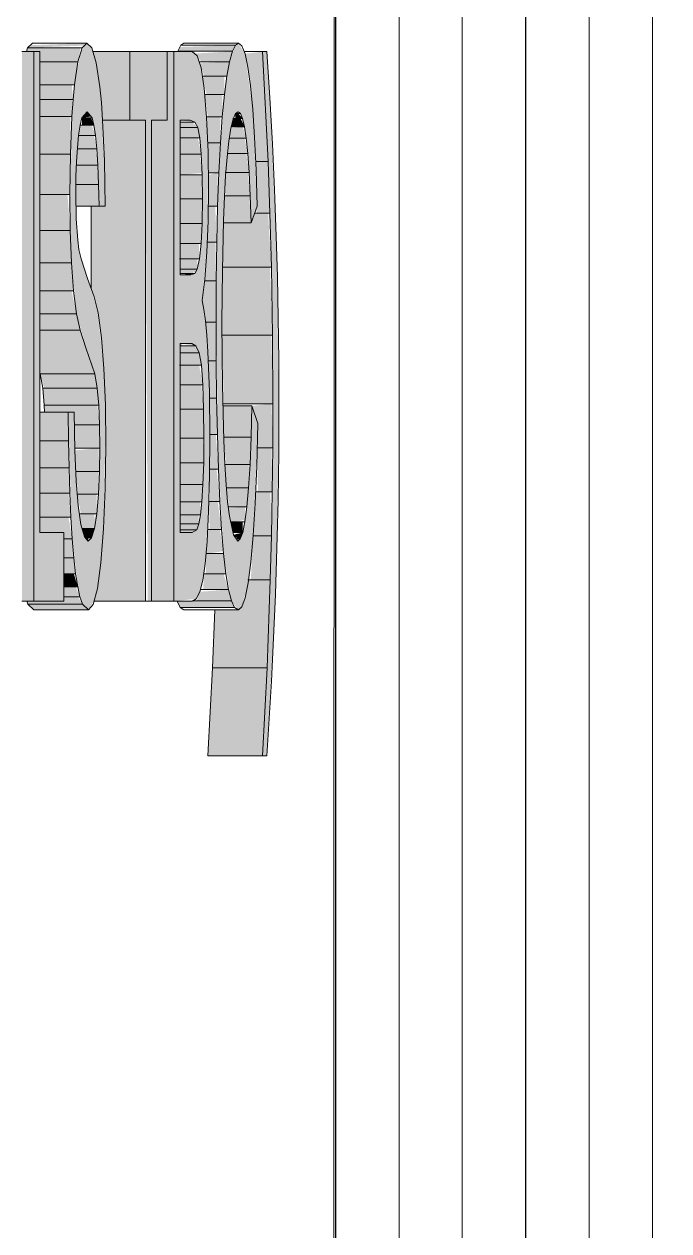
# Model space of a CAD drawing. Header units: millimetres. Extents: x -4612930 to -4329258, y -1064 to 30311.
# Drawn here: x -4530884 to -4530294, y 12497 to 13600 of the extents above; entities that cross this region are included whole.
import ezdxf

# ---------------------------------------------------------------- set-up
doc = ezdxf.new("R2010")
doc.units = ezdxf.units.MM
for name, color, linetype, lineweight in [('A-GENM', 13, 'Continuous', 5), ('A-WALL', 113, 'Continuous', 5), ('A-WALL-PATT', 111, 'Continuous', 5)]:
    doc.layers.add(name, color=color, linetype=linetype, lineweight=lineweight)

# ---------------------------------------------------------------- blocks, each defined once
blk = doc.blocks.new('Generic Models 13 - Generic Models 13-2262104-SOUTH WEST')
at = {"layer": 'A-GENM'}
blk.add_line((-4530600.6, 12471), (-4530600.1, 14871), dxfattribs=at)

msp = doc.modelspace()

# ---------------------------------------------------------------- hatches: boundary and pattern name
at = {"layer": 'A-GENM'}
for points in [[(-4530839.9, 13565.8), (-4530834.4, 13565.8), (-4530831.9, 13578.6), (-4530880.3, 13578.6), (-4530881.4, 13575.1), (-4530869.2, 13575.1), (-4530869.2, 13565.8), (-4530841.3, 13565.8)], [(-4530880.3, 13578.6), (-4530828.6, 13580.6), (-4530828.6, 13582.9), (-4530878.1, 13580.9)], [(-4530824.8, 13064.9), (-4530819.7, 13072.8), (-4530815.6, 13091.1), (-4530810.9, 13139.3), (-4530809.1, 13233.9), (-4530810.6, 13285.4), (-4530816.7, 13339.4), (-4530827, 13372), (-4530833.4, 13394.3), (-4530835.9, 13422.3), (-4530834.9, 13487.2), (-4530830.5, 13514.9), (-4530826, 13520.1), (-4530820.8, 13512.3), (-4530818.2, 13498.3), (-4530815.5, 13453.8), (-4530814.2, 13433.8), (-4530809.6, 13433.8), (-4530812.9, 13528.7), (-4530818.2, 13567.1), (-4530822.4, 13579.2), (-4530826.6, 13582.6), (-4530831.6, 13575.1), (-4530836.8, 13549.7), (-4530839.9, 13514.7), (-4530841.5, 13422.3), (-4530840.3, 13382.2), (-4530835.6, 13335.5), (-4530827, 13304.5), (-4530816.7, 13267.5), (-4530814.6, 13233.9), (-4530815.6, 13170.7), (-4530820.5, 13135.5), (-4530825, 13127.7), (-4530829.6, 13135.6), (-4530834.1, 13160.4), (-4530837.1, 13212.8), (-4530837.7, 13245.5), (-4530843.2, 13245.5), (-4530840.2, 13139.2), (-4530834.6, 13086), (-4530830.2, 13070.2)], [(-4530741.1, 13575.4), (-4530693.2, 13575.4), (-4530690.5, 13581), (-4530741.1, 13579.4), (-4530743, 13575.4)], [(-4530687.8, 13064.9), (-4530684.6, 13067.7), (-4530678.8, 13089.5), (-4530674.2, 13132.8), (-4530669.9, 13235.2), (-4530675.4, 13251.3), (-4530680, 13158.9), (-4530686, 13129.7), (-4530688.4, 13127.7), (-4530692.8, 13135.5), (-4530698.4, 13172.8), (-4530701.2, 13222.6), (-4530702.8, 13327.9), (-4530699.4, 13461.8), (-4530693.2, 13511), (-4530690.2, 13518.6), (-4530687.7, 13520), (-4530684.6, 13515.8), (-4530682.1, 13506.5), (-4530677.9, 13464.5), (-4530676, 13418.7), (-4530670.6, 13433.7), (-4530674.7, 13522.3), (-4530681.7, 13573.1), (-4530687.7, 13582.9), (-4530690.5, 13581), (-4530695.8, 13565.9), (-4530700.5, 13535.8), (-4530705.6, 13464.2), (-4530708.1, 13361.2), (-4530706.6, 13213.1), (-4530701.3, 13116.3), (-4530694.2, 13073.2), (-4530688.4, 13065.3)], [(-4530885.6, 13072.8), (-4530874.7, 13072.8), (-4530874.7, 13575.1), (-4530885.6, 13575.1), (-4530885.6, 13118.5)], [(-4530869.2, 13072.8), (-4530847.3, 13072.8), (-4530847.3, 13135.6), (-4530869.2, 13135.6), (-4530869.2, 13575.1), (-4530874.7, 13575.1), (-4530874.7, 13072.8)], [(-4530811.8, 13512.3), (-4530787, 13512.3), (-4530787, 13575.1), (-4530820.6, 13575.1), (-4530817, 13561.3), (-4530811.8, 13512.4)], [(-4530767.1, 13072.8), (-4530767.1, 13512.3), (-4530752.8, 13512.3), (-4530752.8, 13575.1), (-4530787, 13575.1), (-4530787, 13512.3), (-4530772.6, 13512.3), (-4530770.5, 13072.8)], [(-4530746.6, 13072.8), (-4530746.6, 13575.1), (-4530752.8, 13575.1), (-4530752.8, 13512.3), (-4530767.1, 13512.3), (-4530767.1, 13072.8)], [(-4530710.4, 13565.9), (-4530695.8, 13565.9), (-4530693.2, 13575.4), (-4530727.6, 13573.3), (-4530724.8, 13570), (-4530721.7, 13565.9), (-4530715.1, 13565.9)], [(-4530671.9, 13474.6), (-4530660.6, 13474.6), (-4530665.8, 13575.1), (-4530681.7, 13573.1), (-4530676.8, 13543.8), (-4530673, 13496.7)], [(-4530661.7, 12931.5), (-4530653.9, 13078.8), (-4530650.8, 13220.3), (-4530652.3, 13378.1), (-4530658.9, 13533), (-4530661.7, 13575.1), (-4530665.8, 13575.1), (-4530657.6, 13378.1), (-4530656.3, 13213.1), (-4530658.6, 13092.4), (-4530665.8, 12931.5)], [(-4530850.9, 13544.7), (-4530837.6, 13544.7), (-4530834.4, 13565.8), (-4530869.2, 13565.8), (-4530869.2, 13544.7), (-4530860.3, 13544.7)], [(-4530714.4, 13552.7), (-4530698.3, 13552.7), (-4530695.8, 13565.9), (-4530723, 13564.4), (-4530718.9, 13552.7), (-4530715.6, 13552.7)], [(-4530849.7, 13531.2), (-4530838.8, 13531.2), (-4530839.9, 13544.7), (-4530869.2, 13544.7), (-4530869.2, 13531.2), (-4530850.5, 13531.2)], [(-4530713.6, 13535.8), (-4530700.5, 13535.8), (-4530700.5, 13552.7), (-4530720.6, 13552.7), (-4530716.8, 13535.8), (-4530715.6, 13535.8)], [(-4530710.4, 13515.5), (-4530702.5, 13515.5), (-4530702.5, 13535.8), (-4530718.5, 13535.8), (-4530715.6, 13515.5), (-4530712.5, 13515.5)], [(-4530849.3, 13515.7), (-4530839.9, 13515.7), (-4530839.9, 13531.2), (-4530869.2, 13531.2), (-4530869.2, 13515.7), (-4530849.7, 13515.7)], [(-4530841.3, 13481.4), (-4530841.3, 13515.7), (-4530869.2, 13515.7), (-4530869.2, 13481.4), (-4530843.9, 13481.4)], [(-4530830.5, 13514.7), (-4530822.4, 13515.8), (-4530826, 13520.1), (-4530830.7, 13514.7)], [(-4530822.4, 13507.9), (-4530819.7, 13507.9), (-4530822.4, 13514.7), (-4530830.7, 13514.7), (-4530830.7, 13507.9)], [(-4530816.4, 13072.8), (-4530772.6, 13072.8), (-4530772.6, 13512.3), (-4530811.8, 13512.3), (-4530810.2, 13433.8), (-4530822.4, 13433.8), (-4530822.4, 13358.9), (-4530815.9, 13336.3), (-4530810.6, 13285.4), (-4530808.9, 13212.8), (-4530810.9, 13139.3), (-4530817.1, 13082.2), (-4530819.3, 13072.8), (-4530816.5, 13072.8)], [(-4530715.6, 13491.6), (-4530704.2, 13491.6), (-4530704.2, 13515.5), (-4530716.8, 13514.9), (-4530715.9, 13491.6)], [(-4530694.3, 13506.5), (-4530682.1, 13506.5), (-4530685.8, 13514.1), (-4530692.6, 13513.4), (-4530693.2, 13511)], [(-4530690.4, 13514.1), (-4530683.9, 13514.1), (-4530687.9, 13518.6), (-4530690.5, 13518.1), (-4530690.5, 13514.1)], [(-4530833.3, 13498.3), (-4530818.2, 13498.3), (-4530821.9, 13507.9), (-4530832.5, 13507.9), (-4530833.8, 13498.3)], [(-4530724.8, 13505.7), (-4530729.9, 13510.7), (-4530741.1, 13510.7), (-4530740.5, 13505.7), (-4530725.3, 13505.7)], [(-4530741.1, 13496.4), (-4530723, 13496.4), (-4530724.8, 13505.7), (-4530741.1, 13505.7)], [(-4530692.6, 13495.9), (-4530680.5, 13495.9), (-4530683.9, 13506.5), (-4530694.7, 13505), (-4530694.7, 13495.9)], [(-4530833.9, 13486.1), (-4530817, 13486.1), (-4530819.7, 13498.3), (-4530833.9, 13498.3), (-4530834.9, 13486.1)], [(-4530721.7, 13481.5), (-4530724.8, 13496.4), (-4530741.1, 13496.4), (-4530741.1, 13481.5), (-4530738.4, 13481.5)], [(-4530706.8, 13464.2), (-4530705.6, 13464.2), (-4530704.2, 13491.6), (-4530715.9, 13491.6), (-4530715.1, 13464.2), (-4530708.7, 13464.2)], [(-4530694.7, 13482), (-4530679.1, 13482), (-4530682.1, 13495.9), (-4530696.1, 13495.9), (-4530696.5, 13482)], [(-4530849.3, 13444.6), (-4530841.8, 13444.6), (-4530841.3, 13481.4), (-4530869.2, 13481.4), (-4530869.2, 13444.6), (-4530849.7, 13444.6)], [(-4530834.9, 13471.3), (-4530816.1, 13471.3), (-4530818.2, 13486.1), (-4530835, 13486.1), (-4530835.7, 13471.3)], [(-4530741.1, 13462.4), (-4530720.9, 13464.2), (-4530723, 13481.5), (-4530741.1, 13481.5), (-4530741.1, 13464.2)], [(-4530698.1, 13464.5), (-4530677.9, 13464.5), (-4530680.5, 13482), (-4530697.7, 13482), (-4530699.2, 13464.5)], [(-4530822.4, 13453.8), (-4530815.5, 13453.8), (-4530817, 13471.3), (-4530835.8, 13471.3), (-4530835.7, 13453.8), (-4530834, 13453.8)], [(-4530658.9, 13427.4), (-4530658.9, 13429.5), (-4530660.6, 13474.6), (-4530671.9, 13474.6), (-4530671.6, 13430.8), (-4530670.6, 13427.4), (-4530660.6, 13427.4)], [(-4530741.1, 13440.6), (-4530720.6, 13440.6), (-4530721.7, 13462.4), (-4530741.1, 13462.4)], [(-4530710.4, 13433.8), (-4530706.8, 13433.8), (-4530706.8, 13464.2), (-4530715.2, 13462.4), (-4530715.1, 13433.8)], [(-4530679.1, 13443.4), (-4530676.9, 13443.4), (-4530679.1, 13464.5), (-4530699.2, 13464.5), (-4530699.4, 13443.4), (-4530679.1, 13443.4)], [(-4530835.9, 13433.8), (-4530815.1, 13433.8), (-4530816.1, 13453.8), (-4530836.2, 13453.8), (-4530836.1, 13433.8)], [(-4530849.7, 13411.7), (-4530841.4, 13411.7), (-4530843.9, 13444.6), (-4530869.2, 13444.6), (-4530869.2, 13411.7), (-4530860.3, 13411.7)], [(-4530741.1, 13418), (-4530720.9, 13418), (-4530720.8, 13440.6), (-4530741.1, 13440.6), (-4530741.1, 13433.8)], [(-4530716.2, 13401), (-4530707.6, 13401), (-4530708.9, 13433.8), (-4530715.3, 13433.8), (-4530716.1, 13403.3)], [(-4530701.4, 13418.7), (-4530676, 13418.7), (-4530677.9, 13443.4), (-4530700.5, 13442.7), (-4530701.4, 13421.2)], [(-4530702.3, 13378.1), (-4530657.6, 13378.1), (-4530660.6, 13427.4), (-4530672.9, 13427.4), (-4530676.9, 13418.7), (-4530701.4, 13418.7), (-4530701.8, 13401)], [(-4530840.3, 13382.2), (-4530841.4, 13411.7), (-4530869.2, 13411.7), (-4530869.2, 13382.2), (-4530847.3, 13382.2)], [(-4530721.7, 13399.7), (-4530720.9, 13418), (-4530741.1, 13418), (-4530741.1, 13399.7), (-4530723.2, 13399.7)], [(-4530718.3, 13365.6), (-4530708.1, 13365.6), (-4530708.7, 13401), (-4530716.2, 13401), (-4530718.4, 13365.6)], [(-4530725.3, 13385.7), (-4530723.2, 13385.7), (-4530724, 13399.7), (-4530741.1, 13399.7), (-4530741.1, 13385.7), (-4530730.1, 13385.7)], [(-4530838.3, 13356.6), (-4530840.3, 13382.2), (-4530869.2, 13382.2), (-4530869.2, 13356.6), (-4530840.3, 13356.6)], [(-4530741.1, 13376.4), (-4530725.3, 13376.4), (-4530725.3, 13385.7), (-4530741.1, 13385.7)], [(-4530730.4, 13372.4), (-4530726.5, 13374.3), (-4530727.6, 13376.4), (-4530741.1, 13376.4), (-4530741.1, 13372.4), (-4530730.9, 13372.4)], [(-4530731.1, 13371), (-4530731.1, 13372.4), (-4530741.1, 13371)], [(-4530701.4, 13316), (-4530656.5, 13316), (-4530658.9, 13378.1), (-4530702.3, 13378), (-4530702.3, 13316)], [(-4530847.3, 13335.5), (-4530835.6, 13335.5), (-4530840.3, 13356.6), (-4530869.2, 13356.6), (-4530869.2, 13335.5)], [(-4530717.8, 13327.7), (-4530708.2, 13327.7), (-4530708.7, 13365.6), (-4530718.6, 13365.6), (-4530721, 13347.5), (-4530717.9, 13328.9)], [(-4530847.3, 13320.4), (-4530832.3, 13320.4), (-4530835.6, 13335.5), (-4530869.2, 13335.5), (-4530869.2, 13320.4)], [(-4530715.3, 13292.4), (-4530708.1, 13292.4), (-4530708.7, 13327.7), (-4530717.8, 13327.7), (-4530715.6, 13300.6)], [(-4530827, 13304.5), (-4530832.3, 13320.4), (-4530869.2, 13320.4), (-4530869.2, 13304.5), (-4530835.6, 13304.5)], [(-4530656.2, 13253.3), (-4530657.6, 13316), (-4530702.7, 13316), (-4530701.1, 13253.3), (-4530656.3, 13253.3)], [(-4530819, 13280.5), (-4530827, 13304.5), (-4530869.2, 13304.5), (-4530868.8, 13280.5), (-4530822.4, 13280.5)], [(-4530730.4, 13299.8), (-4530723.6, 13299.8), (-4530726.5, 13306.1), (-4530741.1, 13306.1), (-4530741.1, 13299.8), (-4530730.8, 13299.8)], [(-4530727.8, 13288.4), (-4530721.6, 13288.4), (-4530723.6, 13299.8), (-4530741.1, 13299.8), (-4530741.1, 13288.4)], [(-4530714.1, 13258.3), (-4530707.7, 13258.3), (-4530708.7, 13292.4), (-4530715.3, 13292.4), (-4530714.1, 13260.9)], [(-4530822.4, 13267.5), (-4530816.7, 13267.5), (-4530819, 13280.5), (-4530868.8, 13280.5), (-4530865.1, 13267.5), (-4530827, 13267.5)], [(-4530741.1, 13270.7), (-4530720.2, 13270.7), (-4530723.6, 13288.4), (-4530741.1, 13288.4)], [(-4530731.3, 13248.2), (-4530719.5, 13248.2), (-4530721.6, 13270.7), (-4530741.1, 13270.7), (-4530741.1, 13248.2)], [(-4530863.7, 13252), (-4530815.3, 13252.3), (-4530816.7, 13267.5), (-4530866.5, 13267.5), (-4530865.1, 13252)], [(-4530707.3, 13225.3), (-4530706.9, 13225.3), (-4530708.4, 13258.3), (-4530714.1, 13258.3), (-4530713.7, 13225.3), (-4530707.7, 13225.3)], [(-4530837.5, 13233.9), (-4530814.6, 13233.9), (-4530816.7, 13252), (-4530865.1, 13252), (-4530864.5, 13245.5), (-4530837.7, 13245.5)], [(-4530719.2, 13221.9), (-4530720.2, 13248.2), (-4530741.1, 13248.2), (-4530741.1, 13221.9), (-4530719.4, 13221.9)], [(-4530701.1, 13222.6), (-4530676.1, 13222.6), (-4530676.1, 13251.3), (-4530701.9, 13251.3), (-4530701.2, 13222.6)], [(-4530669.9, 13213.1), (-4530656.3, 13213.1), (-4530657.5, 13253.3), (-4530675.4, 13251.3), (-4530669.9, 13235.2), (-4530670.5, 13213.1)], [(-4530843, 13219.4), (-4530843.2, 13245.5), (-4530869.2, 13245.5), (-4530869.2, 13219.4), (-4530847.3, 13219.4)], [(-4530815.3, 13212.8), (-4530814.4, 13212.8), (-4530815.3, 13233.9), (-4530837.5, 13233.9), (-4530837.1, 13212.8), (-4530819, 13212.8)], [(-4530705.9, 13193.5), (-4530708.4, 13225.3), (-4530713.7, 13225.3), (-4530713.7, 13193.5), (-4530706.1, 13193.5)], [(-4530869.2, 13194.7), (-4530842.5, 13194.7), (-4530843, 13219.4), (-4530869.2, 13219.4)], [(-4530741.1, 13199.3), (-4530719.4, 13199.3), (-4530720.1, 13221.9), (-4530741.1, 13221.9)], [(-4530678.4, 13197.6), (-4530677.1, 13197.6), (-4530676.1, 13222.6), (-4530701.2, 13222.6), (-4530699, 13197.6)], [(-4530656.8, 13172.8), (-4530657.5, 13213.1), (-4530670.5, 13213.1), (-4530669.9, 13172.8), (-4530657.5, 13172.8)], [(-4530836.3, 13191.3), (-4530814.7, 13191.3), (-4530815.6, 13212.8), (-4530837.1, 13210.6), (-4530836.4, 13194.7)], [(-4530847.3, 13171.5), (-4530841.8, 13171.5), (-4530843, 13194.7), (-4530869.2, 13194.7), (-4530869.2, 13171.5)], [(-4530817.1, 13170.7), (-4530815.6, 13170.7), (-4530815.6, 13191.3), (-4530836.3, 13191.3), (-4530834.1, 13170.7), (-4530819, 13170.7)], [(-4530720.1, 13179.6), (-4530719.4, 13199.3), (-4530741.1, 13199.3), (-4530741.1, 13179.6), (-4530721.1, 13179.6)], [(-4530704.7, 13164), (-4530707.7, 13193.5), (-4530714, 13193.5), (-4530713.7, 13164), (-4530706.3, 13164)], [(-4530697.6, 13176.3), (-4530678.4, 13176.3), (-4530678.4, 13197.6), (-4530700.1, 13197.6), (-4530698.7, 13176.3)], [(-4530847.3, 13149.6), (-4530840.8, 13149.6), (-4530843, 13171.5), (-4530869.2, 13171.5), (-4530869.2, 13149.6)], [(-4530819.3, 13152.8), (-4530817.1, 13152.8), (-4530817.3, 13170.7), (-4530835, 13170.7), (-4530831.6, 13152.8), (-4530822.4, 13152.8)], [(-4530721.1, 13163.5), (-4530720.1, 13179.6), (-4530741.1, 13179.6), (-4530741.1, 13163.5), (-4530722.4, 13163.5)], [(-4530681.8, 13158.9), (-4530680, 13158.9), (-4530678.4, 13176.3), (-4530698.7, 13176.3), (-4530696, 13158.9)], [(-4530674.2, 13132.6), (-4530657.5, 13132.6), (-4530658.6, 13172.8), (-4530671.9, 13172.8), (-4530674.2, 13132.6)], [(-4530741.1, 13151.7), (-4530722.4, 13151.7), (-4530722.4, 13163.5), (-4530741.1, 13163.5)], [(-4530704.7, 13138.3), (-4530703.1, 13138.3), (-4530706.7, 13164), (-4530714.7, 13164), (-4530714, 13138.3), (-4530706.3, 13138.3)], [(-4530692.3, 13145.3), (-4530681.6, 13147), (-4530681.8, 13158.9), (-4530696.9, 13158), (-4530694.8, 13145.3)], [(-4530847.3, 13129.7), (-4530839.6, 13129.7), (-4530843, 13149.6), (-4530869.2, 13149.6), (-4530869.2, 13135.6), (-4530847.3, 13135.6)], [(-4530822, 13139.2), (-4530819, 13140.9), (-4530819.3, 13152.8), (-4530833.1, 13152.8), (-4530830.6, 13139.2), (-4530822.4, 13139.2)], [(-4530740.4, 13143.5), (-4530723.9, 13143.5), (-4530724, 13151.7), (-4530741.1, 13151.7), (-4530741.1, 13143.5)], [(-4530822.4, 13130.6), (-4530822, 13130.6), (-4530819.3, 13139.2), (-4530830.6, 13139.2), (-4530827.7, 13130.6), (-4530824.8, 13130.6)], [(-4530740.9, 13138), (-4530725.7, 13138.3), (-4530723.9, 13143.5), (-4530741.1, 13143.5), (-4530741.1, 13138)], [(-4530730, 13135.6), (-4530726.2, 13137.8), (-4530730, 13138), (-4530741.1, 13138), (-4530741.1, 13135.6)], [(-4530716.4, 13116.3), (-4530701.5, 13118.5), (-4530704.7, 13138.3), (-4530715.9, 13138.3), (-4530717.4, 13116.3)], [(-4530692.8, 13135.5), (-4530683.8, 13135.5), (-4530683.8, 13145.3), (-4530694.8, 13145.3)], [(-4530847.3, 13112.5), (-4530838.1, 13112.5), (-4530839.6, 13129.7), (-4530847.3, 13129.7), (-4530847.3, 13118.5)], [(-4530825, 13127.7), (-4530825, 13130.6), (-4530827.7, 13130.6)], [(-4530686, 13129.7), (-4530683.8, 13135.5), (-4530692.3, 13133.5), (-4530688.4, 13129.7)], [(-4530688.4, 13127.7), (-4530688.4, 13129.7), (-4530689.7, 13129.7)], [(-4530661.6, 13092.4), (-4530658.6, 13092.4), (-4530657.5, 13132.6), (-4530674.2, 13132.6), (-4530676.4, 13092.4), (-4530674.2, 13092.4)], [(-4530701.3, 13097.9), (-4530699.2, 13097.9), (-4530701.3, 13116.3), (-4530717.4, 13116.3), (-4530717.4, 13097.9), (-4530708.2, 13097.9)], [(-4530836.5, 13097.9), (-4530838.1, 13112.5), (-4530847.3, 13112.5), (-4530847.3, 13097.9), (-4530838.1, 13097.9)], [(-4530838.1, 13086), (-4530834.6, 13086), (-4530838.1, 13097.9), (-4530847.3, 13097.9), (-4530847.3, 13086)], [(-4530708.4, 13083.5), (-4530696.9, 13083.5), (-4530701.3, 13097.9), (-4530719.5, 13097.9), (-4530719.7, 13083.5), (-4530708.7, 13083.5)], [(-4530688.4, 13011.9), (-4530661.6, 13011.9), (-4530658.6, 13092.4), (-4530678.5, 13092.4), (-4530681.8, 13075.2), (-4530687.8, 13064.9), (-4530709.4, 13064.9), (-4530711.4, 13011.9), (-4530691.2, 13011.9)], [(-4530838.1, 13076.8), (-4530832.5, 13076.8), (-4530836.5, 13086), (-4530847.3, 13086), (-4530847.3, 13076.8)], [(-4530708.4, 13073.2), (-4530694.2, 13073.2), (-4530696.9, 13083.5), (-4530723, 13081.4), (-4530725.8, 13073.2), (-4530709.1, 13073.2)], [(-4530874.9, 13070.2), (-4530830.2, 13070.2), (-4530834.6, 13076.8), (-4530847.3, 13076.8), (-4530847.3, 13072.8), (-4530880.9, 13072.8), (-4530880, 13070.2)], [(-4530874.6, 13064.9), (-4530824.8, 13064.9), (-4530830.2, 13070.2), (-4530880, 13070.2), (-4530874.7, 13065)], [(-4530726.2, 13067), (-4530691.2, 13067), (-4530694.2, 13073.2), (-4530743.8, 13072.8), (-4530740.3, 13067), (-4530729.9, 13067)], [(-4530715.6, 12931.5), (-4530665.8, 12931.5), (-4530661.6, 13011.9), (-4530711.4, 13011.9)]]:
    msp.add_hatch(color=256, dxfattribs=at).paths.add_polyline_path(points)
h = msp.add_hatch(color=256, dxfattribs=at)
h.paths.add_polyline_path([(-4530746.6, 13072.8), (-4530726.2, 13075), (-4530722.4, 13083.9), (-4530718.2, 13106.9), (-4530714.7, 13164), (-4530714.1, 13260.9), (-4530716.6, 13316), (-4530721, 13347.5), (-4530716.2, 13401), (-4530715.4, 13474.6), (-4530718.5, 13535.8), (-4530723, 13564.4), (-4530725.3, 13571.4), (-4530729.9, 13575.1), (-4530746.6, 13575.1), (-4530746.6, 13118.5)])
h.paths.add_polyline_path([(-4530730, 13135.6), (-4530741.1, 13135.6), (-4530739.4, 13308.2), (-4530726.5, 13306.1), (-4530722.3, 13292.4), (-4530720.2, 13270.7), (-4530719.6, 13193.5), (-4530722.4, 13151.7), (-4530725.8, 13138), (-4530729.9, 13135.6)])
h.paths.add_polyline_path([(-4530731.1, 13371), (-4530741.1, 13371), (-4530741.1, 13512.3), (-4530727.6, 13510.7), (-4530724.8, 13505.7), (-4530721.7, 13481.5), (-4530720.9, 13418), (-4530723.6, 13383.8), (-4530727.6, 13372.4), (-4530730.4, 13371.3)])
at = {"layer": 'A-WALL-PATT'}
h = msp.add_hatch(dxfattribs=at)
h.set_pattern_fill('FP_102', color=256, style=0, pattern_type=2)
h.set_pattern_definition([(90, (-4530772.48, 5200), (-57.825, 4e-15), [])])
h.paths.add_polyline_path([(-4530598.8, 11164.1), (-4530598.8, 11230.2), (-4530706.2, 11233.9), (-4530707, 11233.3), (-4530726.2, 11227.3), (-4530739, 11226.6), (-4530772.5, 11226.6), (-4530770.5, 11173.2), (-4530606.2, 11164.5)])
h.paths.add_polyline_path([(-4530598.8, 11238.2), (-4530598.8, 11253.2), (-4530683.2, 11268.2), (-4530683.8, 11263.6), (-4530694.1, 11244.7), (-4530695.1, 11243.4), (-4530649.3, 11240.9)])
h.paths.add_polyline_path([(-4530768.4, 11326.6), (-4530739, 11326.6), (-4530739, 12471), (-4530772.5, 12471), (-4530770.3, 11326.6)])
h.paths.add_polyline_path([(-4530598.8, 11354.8), (-4530598.8, 15154.5), (-4530639.4, 15154.5), (-4530639.4, 14872), (-4530600.1, 14871), (-4530600.6, 12471), (-4530639.4, 12471), (-4530639.4, 11362), (-4530607.6, 11356.3)])
h.paths.add_polyline_path([(-4530739, 14874.6), (-4530739, 14929.3), (-4530772.5, 14931.8), (-4530770.5, 14875.4)])
h.paths.add_polyline_path([(-4530677.3, 15322.3), (-4530598.8, 15322.3), (-4530598.8, 15651.2), (-4530772.5, 15651), (-4530770.5, 15414.5), (-4530677.3, 15406.2), (-4530677.3, 15322.3)])
h.paths.add_polyline_path([(-4530740.2, 15806.6), (-4530598.8, 15806.6), (-4530598.8, 15900), (-4530772.5, 15900), (-4530770.5, 15806.6)])
h = msp.add_hatch(dxfattribs=at)
h.set_pattern_fill('FP_101', color=256, style=0, pattern_type=2)
h.set_pattern_definition([(90, (-4530598.83, 5200), (-57.825, 4e-15), [])])
h.paths.add_polyline_path([(-4530425.2, 11154.8), (-4530425.2, 11220.8), (-4530598.8, 11229), (-4530598.8, 11164.1), (-4530431.2, 11155.1)])
h.paths.add_polyline_path([(-4530512.8, 11233.5), (-4530522.8, 11239.8), (-4530598.8, 11252), (-4530598.8, 11238.2), (-4530517.1, 11233.8)])
h.paths.add_polyline_path([(-4530438.6, 11326.6), (-4530425.2, 11326.6), (-4530425.2, 15219.5), (-4530509.9, 15154.8), (-4530512.3, 15154.5), (-4530598.8, 15154.5), (-4530598.8, 11354.8), (-4530439.6, 11326.6)])
h.paths.add_polyline_path([(-4530598.8, 15322.3), (-4530425.2, 15322.3), (-4530425.2, 15651.2), (-4530598.8, 15651.2), (-4530598.8, 15322.3)])
h.paths.add_polyline_path([(-4530598.8, 15806.6), (-4530425.2, 15806.6), (-4530425.2, 15900), (-4530598.8, 15900), (-4530598.8, 15856.6)])
h = msp.add_hatch(dxfattribs=at)
h.set_pattern_fill('FP_100', color=256, style=0, pattern_type=2)
h.set_pattern_definition([(90, (-4530425.18, 5200), (-57.825, 4e-15), [])])
h.paths.add_polyline_path([(-4530251.5, 11145.5), (-4530251.5, 11211.4), (-4530425.2, 11220.8), (-4530425.2, 11154.8), (-4530310.2, 11148.7)])
h.paths.add_polyline_path([(-4530251.5, 11219.4), (-4530251.5, 15651.2), (-4530425.2, 15651.2), (-4530425.2, 15322.3), (-4530336.2, 15322.3), (-4530311.9, 15316), (-4530310.8, 15311.2), (-4530313.5, 15307.1), (-4530425.2, 15219.5), (-4530425.2, 11326.6), (-4530387.4, 11324.9), (-4530375.4, 11319.9), (-4530365.1, 11311.9), (-4530357.2, 11301.6), (-4530352.2, 11289.5), (-4530350.5, 11276.6), (-4530352.2, 11263.6), (-4530362.4, 11244.7), (-4530365.5, 11240.9), (-4530375.4, 11233.3), (-4530387.4, 11226.8), (-4530310.2, 11222.6)])
h.paths.add_polyline_path([(-4530425.2, 15806.6), (-4530251.5, 15806.6), (-4530251.5, 15900), (-4530425.2, 15900), (-4530425.2, 15856.6)])

# ---------------------------------------------------------------- linework, layer by layer
at = {"layer": 'A-GENM'}
for p, q in [((-4530881.4, 13575.1), (-4530880.3, 13578.6)), ((-4530880.3, 13578.6), (-4530876, 13582.9)), ((-4530880.3, 13578.6), (-4530830.5, 13578.6)), ((-4530876, 13582.9), (-4530826.2, 13582.9)), ((-4530830.5, 13578.6), (-4530834.4, 13565.8)), ((-4530826.2, 13582.9), (-4530830.5, 13578.6)), ((-4530821.6, 13578.5), (-4530826.2, 13582.9)), ((-4530817.6, 13565), (-4530821.6, 13578.5)), ((-4530743, 13575.4), (-4530740.3, 13581)), ((-4530740.3, 13581), (-4530737.5, 13582.9)), ((-4530740.3, 13581), (-4530690.5, 13581)), ((-4530737.5, 13582.9), (-4530687.7, 13582.9)), ((-4530690.5, 13581), (-4530693.2, 13575.4)), ((-4530687.7, 13582.9), (-4530690.5, 13581)), ((-4530684.6, 13580.5), (-4530687.7, 13582.9)), ((-4530681.7, 13573.1), (-4530684.6, 13580.5)), ((-4530885.6, 13575.1), (-4530874.7, 13575.1)), ((-4530869.2, 13575.1), (-4530874.7, 13575.1)), ((-4530874.7, 13575.1), (-4530874.7, 13072.8)), ((-4530869.2, 13135.6), (-4530869.2, 13575.1)), ((-4530820.6, 13575.1), (-4530787, 13575.1)), ((-4530752.8, 13575.1), (-4530787, 13575.1)), ((-4530787, 13575.1), (-4530787, 13512.3)), ((-4530752.8, 13512.3), (-4530752.8, 13575.1)), ((-4530752.8, 13575.1), (-4530746.6, 13575.1)), ((-4530729.9, 13575.1), (-4530746.6, 13575.1)), ((-4530746.6, 13575.1), (-4530746.6, 13072.8)), ((-4530743, 13575.4), (-4530693.2, 13575.4)), ((-4530725.3, 13571.4), (-4530729.9, 13575.1)), ((-4530721.7, 13560.3), (-4530725.3, 13571.4)), ((-4530693.2, 13575.4), (-4530695.8, 13565.9)), ((-4530682.5, 13575.1), (-4530665.8, 13575.1)), ((-4530679.1, 13560.9), (-4530681.7, 13573.1)), ((-4530661.7, 13575.1), (-4530665.8, 13575.1)), ((-4530665.8, 13575.1), (-4530660.6, 13474.6)), ((-4530658.9, 13533), (-4530661.7, 13575.1)), ((-4530869.2, 13565.8), (-4530834.4, 13565.8)), ((-4530834.4, 13565.8), (-4530837.6, 13544.7)), ((-4530814.2, 13542.9), (-4530817.6, 13565)), ((-4530723.5, 13565.9), (-4530695.8, 13565.9)), ((-4530718.9, 13541.6), (-4530721.7, 13560.3)), ((-4530695.8, 13565.9), (-4530698.3, 13552.7)), ((-4530676.8, 13543.8), (-4530679.1, 13560.9)), ((-4530869.2, 13544.7), (-4530837.6, 13544.7)), ((-4530837.6, 13544.7), (-4530838.8, 13531.2)), ((-4530720.6, 13552.7), (-4530698.3, 13552.7)), ((-4530698.3, 13552.7), (-4530700.5, 13535.8)), ((-4530812.9, 13528.7), (-4530814.2, 13542.9)), ((-4530716.8, 13514.9), (-4530718.9, 13541.6)), ((-4530718.5, 13535.8), (-4530700.5, 13535.8)), ((-4530700.5, 13535.8), (-4530702.5, 13515.5)), ((-4530674.7, 13522.3), (-4530676.8, 13543.8)), ((-4530656.6, 13490.9), (-4530658.9, 13533)), ((-4530869.2, 13531.2), (-4530838.8, 13531.2)), ((-4530838.8, 13531.2), (-4530839.9, 13515.7)), ((-4530811.8, 13512.4), (-4530812.9, 13528.7)), ((-4530673, 13496.7), (-4530674.7, 13522.3)), ((-4530869.2, 13515.7), (-4530839.9, 13515.7)), ((-4530839.9, 13515.7), (-4530841.3, 13481.4)), ((-4530832.4, 13508), (-4530830.7, 13514.7)), ((-4530830.7, 13514.7), (-4530826, 13520.1)), ((-4530830.7, 13514.7), (-4530821.5, 13514.7)), ((-4530826, 13520.1), (-4530821.5, 13514.7)), ((-4530821.5, 13514.7), (-4530819.7, 13507.9)), ((-4530810.2, 13475.4), (-4530811.8, 13512.4)), ((-4530811.8, 13512.3), (-4530787, 13512.3)), ((-4530787, 13512.3), (-4530772.6, 13512.3)), ((-4530772.6, 13512.3), (-4530772.6, 13072.8)), ((-4530767.1, 13072.8), (-4530767.1, 13512.3)), ((-4530767.1, 13512.3), (-4530752.8, 13512.3)), ((-4530741.1, 13371), (-4530741.1, 13512.3)), ((-4530741.1, 13512.3), (-4530731.9, 13512.3)), ((-4530731.9, 13512.3), (-4530727.6, 13510.7)), ((-4530716.9, 13515.5), (-4530702.5, 13515.5)), ((-4530715.5, 13483.5), (-4530716.8, 13514.9)), ((-4530702.5, 13515.5), (-4530704.2, 13491.6)), ((-4530694.7, 13505), (-4530692.6, 13513.4)), ((-4530692.7, 13514.1), (-4530683.9, 13514.1)), ((-4530692.6, 13513.4), (-4530690.4, 13518.5)), ((-4530690.4, 13518.5), (-4530687.9, 13520.1)), ((-4530690.4, 13518.6), (-4530685.8, 13518.6)), ((-4530687.9, 13520.1), (-4530685.8, 13518.6)), ((-4530685.8, 13518.6), (-4530683.9, 13514.1)), ((-4530683.9, 13514.1), (-4530682.1, 13506.5)), ((-4530833.9, 13498.6), (-4530832.4, 13508)), ((-4530832.5, 13507.9), (-4530819.7, 13507.9)), ((-4530819.7, 13507.9), (-4530818.2, 13498.3)), ((-4530741.1, 13510.7), (-4530727.6, 13510.7)), ((-4530741.1, 13505.7), (-4530724.8, 13505.7)), ((-4530727.6, 13510.7), (-4530724.8, 13505.7)), ((-4530724.8, 13505.7), (-4530723, 13496.4)), ((-4530696.5, 13493.3), (-4530694.7, 13505)), ((-4530694.8, 13506.5), (-4530682.1, 13506.5)), ((-4530682.1, 13506.5), (-4530680.5, 13495.9)), ((-4530834.9, 13487.2), (-4530833.9, 13498.6)), ((-4530833.9, 13498.3), (-4530818.2, 13498.3)), ((-4530818.2, 13498.3), (-4530817, 13486.1)), ((-4530741.1, 13496.4), (-4530723, 13496.4)), ((-4530723, 13496.4), (-4530721.7, 13481.5)), ((-4530715.9, 13491.6), (-4530704.2, 13491.6)), ((-4530704.2, 13491.6), (-4530705.6, 13464.2)), ((-4530698.1, 13478.7), (-4530696.5, 13493.3)), ((-4530696.1, 13495.9), (-4530680.5, 13495.9)), ((-4530680.5, 13495.9), (-4530679.1, 13482)), ((-4530671.6, 13467.2), (-4530673, 13496.7)), ((-4530654.7, 13448.7), (-4530656.6, 13490.9)), ((-4530869.2, 13481.4), (-4530841.3, 13481.4)), ((-4530841.3, 13481.4), (-4530841.8, 13444.6)), ((-4530835.7, 13474.7), (-4530834.9, 13487.2)), ((-4530835, 13486.1), (-4530817, 13486.1)), ((-4530817, 13486.1), (-4530816.1, 13471.3)), ((-4530741.1, 13481.5), (-4530721.7, 13481.5)), ((-4530721.7, 13481.5), (-4530720.8, 13462.4)), ((-4530715.1, 13450.6), (-4530715.5, 13483.5)), ((-4530699.4, 13461.8), (-4530698.1, 13478.7)), ((-4530697.7, 13482), (-4530679.1, 13482)), ((-4530679.1, 13482), (-4530677.9, 13464.5)), ((-4530836.2, 13461.1), (-4530835.7, 13474.7)), ((-4530835.8, 13471.3), (-4530816.1, 13471.3)), ((-4530816.1, 13471.3), (-4530815.5, 13453.8)), ((-4530809.6, 13433.8), (-4530810.2, 13475.4)), ((-4530671.9, 13474.6), (-4530660.6, 13474.6)), ((-4530670.6, 13433.7), (-4530671.6, 13467.2)), ((-4530660.6, 13474.6), (-4530658.9, 13427.4)), ((-4530836.3, 13446.4), (-4530836.2, 13461.1)), ((-4530741.1, 13462.4), (-4530720.8, 13462.4)), ((-4530720.8, 13462.4), (-4530720.6, 13440.6)), ((-4530715.3, 13464.2), (-4530705.6, 13464.2)), ((-4530705.6, 13464.2), (-4530706.8, 13433.8)), ((-4530700.5, 13442.7), (-4530699.4, 13461.8)), ((-4530699.9, 13464.5), (-4530677.9, 13464.5)), ((-4530677.9, 13464.5), (-4530676.9, 13443.4)), ((-4530835.9, 13422.3), (-4530836.3, 13446.4)), ((-4530836.2, 13453.8), (-4530815.5, 13453.8)), ((-4530815.5, 13453.8), (-4530815.1, 13433.8)), ((-4530715.5, 13420.4), (-4530715.1, 13450.6)), ((-4530653.1, 13406.3), (-4530654.7, 13448.7)), ((-4530869.2, 13444.6), (-4530841.8, 13444.6)), ((-4530841.8, 13444.6), (-4530841.4, 13411.7)), ((-4530836.1, 13433.8), (-4530815.1, 13433.8)), ((-4530822.4, 13358.9), (-4530822.4, 13433.8)), ((-4530815.1, 13433.8), (-4530809.6, 13433.8)), ((-4530741.1, 13440.6), (-4530720.6, 13440.6)), ((-4530720.6, 13440.6), (-4530720.9, 13418)), ((-4530715.3, 13433.8), (-4530706.8, 13433.8)), ((-4530706.8, 13433.8), (-4530707.6, 13401)), ((-4530701.4, 13421.2), (-4530700.5, 13442.7)), ((-4530700.7, 13443.4), (-4530676.9, 13443.4)), ((-4530676.9, 13443.4), (-4530676, 13418.7)), ((-4530676, 13418.7), (-4530670.6, 13433.7)), ((-4530672.9, 13427.4), (-4530658.9, 13427.4)), ((-4530658.9, 13427.4), (-4530657.6, 13378.1)), ((-4530869.2, 13411.7), (-4530841.4, 13411.7)), ((-4530841.4, 13411.7), (-4530840.3, 13382.2)), ((-4530834.6, 13402.9), (-4530835.9, 13422.3)), ((-4530741.1, 13418), (-4530720.9, 13418)), ((-4530720.9, 13418), (-4530721.7, 13399.7)), ((-4530716.6, 13391.9), (-4530715.5, 13420.4)), ((-4530702.4, 13375.2), (-4530701.4, 13421.2)), ((-4530701.4, 13418.7), (-4530676, 13418.7)), ((-4530833.4, 13394.3), (-4530834.6, 13402.9)), ((-4530716.2, 13401), (-4530707.6, 13401)), ((-4530707.6, 13401), (-4530708.1, 13365.6)), ((-4530652, 13369.4), (-4530653.1, 13406.3)), ((-4530831.5, 13385.6), (-4530833.4, 13394.3)), ((-4530741.1, 13399.7), (-4530721.7, 13399.7)), ((-4530721.7, 13399.7), (-4530723.2, 13385.7)), ((-4530718.4, 13367.1), (-4530716.6, 13391.9)), ((-4530869.2, 13382.2), (-4530840.3, 13382.2)), ((-4530840.3, 13382.2), (-4530838.3, 13356.6)), ((-4530825.6, 13367.8), (-4530831.5, 13385.6)), ((-4530741.5, 13385.7), (-4530723.2, 13385.7)), ((-4530723.2, 13385.7), (-4530725.3, 13376.4)), ((-4530819.6, 13351), (-4530825.6, 13367.8)), ((-4530741.3, 13376.4), (-4530725.3, 13376.4)), ((-4530741.1, 13372.4), (-4530727.6, 13372.4)), ((-4530731.1, 13371), (-4530741.1, 13371)), ((-4530727.6, 13372.4), (-4530731.1, 13371)), ((-4530725.3, 13376.4), (-4530727.6, 13372.4)), ((-4530702.8, 13327.9), (-4530702.4, 13375.2)), ((-4530702.3, 13378.1), (-4530657.6, 13378.1)), ((-4530657.6, 13378.1), (-4530656.5, 13316)), ((-4530651.3, 13331.7), (-4530652, 13369.4)), ((-4530869.2, 13356.6), (-4530838.3, 13356.6)), ((-4530838.3, 13356.6), (-4530835.6, 13335.5)), ((-4530721, 13347.5), (-4530718.4, 13367.1)), ((-4530718.6, 13365.6), (-4530708.1, 13365.6)), ((-4530708.1, 13365.6), (-4530708.2, 13327.7)), ((-4530815.9, 13336.3), (-4530819.6, 13351)), ((-4530719.3, 13339.4), (-4530721, 13347.5)), ((-4530869.2, 13335.5), (-4530835.6, 13335.5)), ((-4530835.6, 13335.5), (-4530832.3, 13320.4)), ((-4530812.8, 13313.5), (-4530815.9, 13336.3)), ((-4530717.9, 13328.9), (-4530719.3, 13339.4)), ((-4530718, 13327.7), (-4530708.2, 13327.7)), ((-4530716.6, 13316), (-4530717.9, 13328.9)), ((-4530708.2, 13327.7), (-4530708.1, 13292.4)), ((-4530702.3, 13269.9), (-4530702.8, 13327.9)), ((-4530650.8, 13293.1), (-4530651.3, 13331.7)), ((-4530869.2, 13320.4), (-4530832.3, 13320.4)), ((-4530832.3, 13320.4), (-4530827, 13304.5)), ((-4530810.6, 13285.4), (-4530812.8, 13313.5)), ((-4530715.6, 13300.6), (-4530716.6, 13316)), ((-4530702.7, 13316), (-4530656.5, 13316)), ((-4530656.5, 13316), (-4530656.2, 13253.3)), ((-4530827, 13304.5), (-4530819, 13280.5)), ((-4530741.2, 13306.1), (-4530726.5, 13306.1)), ((-4530741.1, 13135.6), (-4530741.1, 13308.2)), ((-4530741.1, 13308.2), (-4530730.4, 13308.2)), ((-4530730.4, 13308.2), (-4530726.5, 13306.1)), ((-4530726.5, 13306.1), (-4530723.6, 13299.8)), ((-4530741.3, 13299.8), (-4530723.6, 13299.8)), ((-4530723.6, 13299.8), (-4530721.6, 13288.4)), ((-4530714.2, 13264.6), (-4530715.6, 13300.6)), ((-4530715.3, 13292.4), (-4530708.1, 13292.4)), ((-4530708.1, 13292.4), (-4530707.7, 13258.3)), ((-4530650.7, 13253.7), (-4530650.8, 13293.1)), ((-4530866.5, 13267.5), (-4530868.8, 13280.5)), ((-4530868.8, 13280.5), (-4530819, 13280.5)), ((-4530819, 13280.5), (-4530816.7, 13267.5)), ((-4530809.3, 13252.3), (-4530810.6, 13285.4)), ((-4530741.6, 13288.4), (-4530721.6, 13288.4)), ((-4530721.6, 13288.4), (-4530720.2, 13270.7)), ((-4530741.1, 13270.7), (-4530720.2, 13270.7)), ((-4530720.2, 13270.7), (-4530719.5, 13248.2)), ((-4530701.1, 13219.7), (-4530702.3, 13269.9)), ((-4530865.1, 13252), (-4530866.5, 13267.5)), ((-4530866.5, 13267.5), (-4530816.7, 13267.5)), ((-4530816.7, 13267.5), (-4530815.3, 13252)), ((-4530713.7, 13222.5), (-4530714.2, 13264.6)), ((-4530714.1, 13258.3), (-4530707.7, 13258.3)), ((-4530707.7, 13258.3), (-4530706.9, 13225.3)), ((-4530864.9, 13245.5), (-4530865.1, 13252)), ((-4530865.1, 13252), (-4530815.3, 13252)), ((-4530815.3, 13252), (-4530814.6, 13233.9)), ((-4530808.9, 13214.4), (-4530809.3, 13252.3)), ((-4530741.1, 13248.2), (-4530719.5, 13248.2)), ((-4530719.5, 13248.2), (-4530719.2, 13221.9)), ((-4530701.9, 13253.3), (-4530656.2, 13253.3)), ((-4530675.4, 13251.3), (-4530701.9, 13251.3)), ((-4530675.4, 13251.3), (-4530676.1, 13222.6)), ((-4530669.9, 13235.2), (-4530675.4, 13251.3)), ((-4530656.2, 13253.3), (-4530656.3, 13213.1)), ((-4530650.9, 13208.8), (-4530650.7, 13253.7)), ((-4530843.2, 13245.5), (-4530869.2, 13245.5)), ((-4530843.2, 13245.5), (-4530843, 13219.4)), ((-4530837.7, 13245.5), (-4530843.2, 13245.5)), ((-4530837.1, 13210.6), (-4530837.7, 13245.5)), ((-4530671, 13196.1), (-4530669.9, 13235.2)), ((-4530837.5, 13233.9), (-4530814.6, 13233.9)), ((-4530814.6, 13233.9), (-4530814.4, 13212.8)), ((-4530713.7, 13225.3), (-4530706.9, 13225.3)), ((-4530706.9, 13225.3), (-4530705.9, 13193.5)), ((-4530869.2, 13219.4), (-4530843, 13219.4)), ((-4530843, 13219.4), (-4530842.5, 13194.7)), ((-4530809.4, 13175.7), (-4530808.9, 13214.4)), ((-4530741.1, 13221.9), (-4530719.2, 13221.9)), ((-4530719.2, 13221.9), (-4530719.4, 13199.3)), ((-4530714, 13187.5), (-4530713.7, 13222.5)), ((-4530701.2, 13222.6), (-4530676.1, 13222.6)), ((-4530700.2, 13198), (-4530701.1, 13219.7)), ((-4530676.1, 13222.6), (-4530677.1, 13197.6)), ((-4530670.5, 13213.1), (-4530656.3, 13213.1)), ((-4530656.3, 13213.1), (-4530656.8, 13172.8)), ((-4530837.1, 13212.8), (-4530814.4, 13212.8)), ((-4530835.9, 13182.6), (-4530837.1, 13210.6)), ((-4530814.4, 13212.8), (-4530814.7, 13191.3)), ((-4530651.5, 13164.7), (-4530650.9, 13208.8)), ((-4530869.2, 13194.7), (-4530842.5, 13194.7)), ((-4530842.5, 13194.7), (-4530841.8, 13171.5)), ((-4530836.3, 13191.3), (-4530814.7, 13191.3)), ((-4530814.7, 13191.3), (-4530815.6, 13170.7)), ((-4530741.1, 13199.3), (-4530719.4, 13199.3)), ((-4530719.4, 13199.3), (-4530720.1, 13179.6)), ((-4530714, 13193.5), (-4530705.9, 13193.5)), ((-4530705.9, 13193.5), (-4530704.7, 13164)), ((-4530699, 13179.3), (-4530700.2, 13198)), ((-4530700.2, 13197.6), (-4530677.1, 13197.6)), ((-4530677.1, 13197.6), (-4530678.4, 13176.3)), ((-4530672.4, 13162), (-4530671, 13196.1)), ((-4530834.1, 13160.4), (-4530835.9, 13182.6)), ((-4530715, 13155), (-4530714, 13187.5)), ((-4530869.6, 13171.5), (-4530841.8, 13171.5)), ((-4530841.8, 13171.5), (-4530840.8, 13149.6)), ((-4530835, 13170.7), (-4530815.6, 13170.7)), ((-4530815.6, 13170.7), (-4530817.1, 13152.8)), ((-4530810.9, 13139.3), (-4530809.4, 13175.7)), ((-4530741.1, 13179.6), (-4530720.1, 13179.6)), ((-4530720.1, 13179.6), (-4530721.1, 13163.5)), ((-4530697.6, 13163.5), (-4530699, 13179.3)), ((-4530698.7, 13176.3), (-4530678.4, 13176.3)), ((-4530678.4, 13176.3), (-4530680, 13158.9)), ((-4530671.9, 13172.8), (-4530656.8, 13172.8)), ((-4530656.8, 13172.8), (-4530657.5, 13132.6)), ((-4530831.6, 13142.9), (-4530834.1, 13160.4)), ((-4530741.1, 13163.5), (-4530721.1, 13163.5)), ((-4530721.1, 13163.5), (-4530722.4, 13151.7)), ((-4530714.7, 13164), (-4530704.7, 13164)), ((-4530704.7, 13164), (-4530703.1, 13138.3)), ((-4530696, 13150.6), (-4530697.6, 13163.5)), ((-4530697, 13158.9), (-4530680, 13158.9)), ((-4530680, 13158.9), (-4530681.8, 13145.3)), ((-4530674.2, 13132.8), (-4530672.4, 13162)), ((-4530652.5, 13121.4), (-4530651.5, 13164.7)), ((-4530869.4, 13149.6), (-4530840.8, 13149.6)), ((-4530840.8, 13149.6), (-4530839.6, 13129.7)), ((-4530833.1, 13152.8), (-4530817.1, 13152.8)), ((-4530817.1, 13152.8), (-4530819.3, 13139.2)), ((-4530741.1, 13151.7), (-4530722.4, 13151.7)), ((-4530722.4, 13151.7), (-4530723.9, 13143.5)), ((-4530716.4, 13127.4), (-4530715, 13155)), ((-4530692.3, 13133.5), (-4530696, 13150.6)), ((-4530828.5, 13131.5), (-4530831.6, 13142.9)), ((-4530830.6, 13139.2), (-4530819.3, 13139.2)), ((-4530819.3, 13139.2), (-4530822, 13130.6)), ((-4530813.3, 13108), (-4530810.9, 13139.3)), ((-4530741.1, 13143.5), (-4530723.9, 13143.5)), ((-4530741.1, 13138), (-4530725.8, 13138)), ((-4530725.8, 13138), (-4530729.9, 13135.6)), ((-4530723.9, 13143.5), (-4530725.8, 13138)), ((-4530715.9, 13138.3), (-4530703.1, 13138.3)), ((-4530703.1, 13138.3), (-4530701.3, 13116.3)), ((-4530694.8, 13145.3), (-4530681.8, 13145.3)), ((-4530681.8, 13145.3), (-4530683.8, 13135.5)), ((-4530847.3, 13135.6), (-4530869.2, 13135.6)), ((-4530847.3, 13072.8), (-4530847.3, 13135.6)), ((-4530847.3, 13129.7), (-4530839.6, 13129.7)), ((-4530839.6, 13129.7), (-4530838.1, 13112.5)), ((-4530825, 13127.7), (-4530828.5, 13131.5)), ((-4530827.7, 13130.6), (-4530822, 13130.6)), ((-4530822, 13130.6), (-4530825, 13127.7)), ((-4530729.9, 13135.6), (-4530741.1, 13135.6)), ((-4530718.2, 13106.9), (-4530716.4, 13127.4)), ((-4530692.8, 13135.5), (-4530683.8, 13135.5)), ((-4530688.4, 13127.7), (-4530692.3, 13133.5)), ((-4530689.7, 13129.7), (-4530686, 13129.7)), ((-4530686, 13129.7), (-4530688.4, 13127.7)), ((-4530683.8, 13135.5), (-4530686, 13129.7)), ((-4530676.4, 13108.5), (-4530674.2, 13132.8)), ((-4530674.2, 13132.6), (-4530657.5, 13132.6)), ((-4530657.5, 13132.6), (-4530658.6, 13092.4)), ((-4530717.4, 13116.3), (-4530701.3, 13116.3)), ((-4530701.3, 13116.3), (-4530699.2, 13097.9)), ((-4530653.9, 13078.8), (-4530652.5, 13121.4)), ((-4530847.3, 13112.5), (-4530838.1, 13112.5)), ((-4530838.1, 13112.5), (-4530836.5, 13097.9)), ((-4530816.5, 13084.5), (-4530813.3, 13108)), ((-4530720.3, 13092.1), (-4530718.2, 13106.9)), ((-4530678.8, 13089.5), (-4530676.4, 13108.5)), ((-4530847.3, 13097.9), (-4530836.5, 13097.9)), ((-4530836.5, 13097.9), (-4530834.6, 13086)), ((-4530723, 13081.4), (-4530720.3, 13092.1)), ((-4530719.5, 13097.9), (-4530699.2, 13097.9)), ((-4530699.2, 13097.9), (-4530696.9, 13083.5)), ((-4530679, 13092.4), (-4530658.6, 13092.4)), ((-4530658.6, 13092.4), (-4530661.6, 13011.9)), ((-4530847.3, 13086), (-4530834.6, 13086)), ((-4530834.6, 13086), (-4530832.5, 13076.8)), ((-4530820.5, 13069.8), (-4530816.5, 13084.5)), ((-4530726.2, 13075), (-4530723, 13081.4)), ((-4530722.5, 13083.5), (-4530696.9, 13083.5)), ((-4530696.9, 13083.5), (-4530694.2, 13073.2)), ((-4530681.6, 13075.8), (-4530678.8, 13089.5)), ((-4530874.7, 13072.8), (-4530885.6, 13072.8)), ((-4530880, 13070.2), (-4530880.9, 13072.8)), ((-4530874.6, 13064.9), (-4530880, 13070.2)), ((-4530880, 13070.2), (-4530830.2, 13070.2)), ((-4530874.7, 13072.8), (-4530847.3, 13072.8)), ((-4530847.3, 13076.8), (-4530832.5, 13076.8)), ((-4530832.5, 13076.8), (-4530830.2, 13070.2)), ((-4530830.2, 13070.2), (-4530824.8, 13064.9)), ((-4530824.8, 13064.9), (-4530820.5, 13069.8)), ((-4530772.6, 13072.8), (-4530819.7, 13072.8)), ((-4530772.6, 13072.8), (-4530767.1, 13072.8)), ((-4530746.6, 13072.8), (-4530767.1, 13072.8)), ((-4530746.6, 13072.8), (-4530730, 13072.8)), ((-4530741, 13067), (-4530743.8, 13072.8)), ((-4530730, 13072.8), (-4530726.2, 13075)), ((-4530729.3, 13073.2), (-4530694.2, 13073.2)), ((-4530694.2, 13073.2), (-4530691.2, 13067)), ((-4530684.6, 13067.7), (-4530681.6, 13075.8)), ((-4530657.4, 12999.8), (-4530653.9, 13078.8)), ((-4530874.6, 13064.9), (-4530824.8, 13064.9)), ((-4530737.7, 13064.9), (-4530741, 13067)), ((-4530741, 13067), (-4530691.2, 13067)), ((-4530737.7, 13064.9), (-4530687.8, 13064.9)), ((-4530711.4, 13011.9), (-4530709.4, 13064.9)), ((-4530691.2, 13067), (-4530687.8, 13064.9)), ((-4530687.8, 13064.9), (-4530684.6, 13067.7)), ((-4530715.6, 12931.5), (-4530711.4, 13011.9)), ((-4530711.4, 13011.9), (-4530661.6, 13011.9)), ((-4530661.6, 13011.9), (-4530665.8, 12931.5)), ((-4530661.7, 12931.5), (-4530657.4, 12999.8)), ((-4530715.6, 12931.5), (-4530665.8, 12931.5)), ((-4530665.8, 12931.5), (-4530661.7, 12931.5))]:
    msp.add_line(p, q, dxfattribs=at)
at = {"layer": 'A-WALL'}
for p, q in [((-4530425.2, 15219.5), (-4530425.2, 11326.6)), ((-4530598.8, 15154.9), (-4530598.8, 11354.4))]:
    msp.add_line(p, q, dxfattribs=at)

# ---------------------------------------------------------------- block references
at = {"layer": 'A-GENM'}
msp.add_blockref('Generic Models 13 - Generic Models 13-2262104-SOUTH WEST', (0, 0), dxfattribs=at)

doc.saveas('drawing.dxf')
